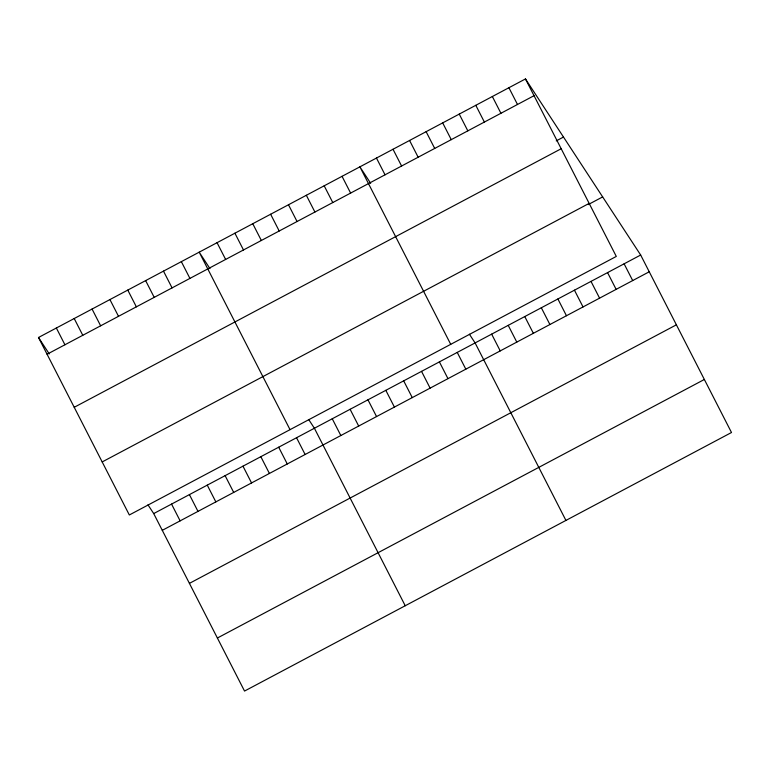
<?xml version="1.0" encoding="UTF-8"?>
<svg xmlns="http://www.w3.org/2000/svg" width="770" height="770" viewBox="0 0 770 770"><rect width="100%" height="100%" fill="white"/><g stroke="black" fill="none" stroke-linecap="round" stroke-linejoin="round"><path stroke-width="1.16" d="M525.467 78.935L616.298 256.429L129.331 514.976L38.5 337.491L525.467 78.935L640.669 255.024L731.5 432.509L244.533 691.065L153.702 513.571L147.994 504.86M47.076 354.248L534.043 95.692M556.248 140.891L563.486 137.041M74.218 407.292L561.195 148.735M102.189 461.933L589.156 203.386M588.165 204.608L602.66 196.908M153.702 513.571L640.669 255.024M162.278 530.337L649.245 271.781M189.42 583.371L676.387 324.825M217.39 638.022L704.357 379.475M370.668 183.308L359.898 166.84L450.729 344.334M469.402 334.209L475.1 342.929L565.931 520.424M209.969 268.624L199.199 252.165L290.03 429.66M308.703 419.534L314.401 428.255L405.232 605.749M38.5 337.491L49.27 353.95M624.114 263.812L632.69 280.569M607.559 272.599L616.135 289.366M508.912 87.722L517.488 104.479M591.004 281.397L599.58 298.154M492.357 96.51L500.933 113.277M574.449 290.184L583.025 306.941M475.802 105.307L484.378 122.064M557.884 298.972L566.46 315.739M459.247 114.095L467.823 130.852M541.329 307.769L549.905 324.526M442.683 122.882L451.258 139.649M524.774 316.557L533.35 333.314M426.128 131.68L434.704 148.437M508.219 325.344L516.795 342.111M409.573 140.467L418.149 157.224M491.655 334.142L500.231 350.899M393.018 149.255L401.594 166.022M376.463 158.052L385.039 174.809M457.245 352.41L465.821 369.167M439.391 361.89L447.967 378.647M342.044 176.32L350.619 193.077M421.536 371.371L430.112 388.128M324.189 185.801L332.765 202.558M403.682 380.852L412.258 397.609M306.335 195.282L314.911 212.039M385.828 390.332L394.404 407.089M288.481 204.762L297.056 221.519M367.964 399.813L376.549 416.57M270.626 214.243L279.202 231M350.109 409.293L358.685 426.051M252.772 223.724L261.348 240.481M332.255 418.774L340.831 435.531M234.908 233.204L243.484 249.961M217.053 242.685L225.629 259.442M296.546 437.735L305.122 454.493M278.692 447.216L287.268 463.973M181.345 261.646L189.921 278.403M260.838 456.697L269.413 473.454M163.49 271.127L172.066 287.884M242.983 466.177L251.559 482.934M145.636 280.607L154.212 297.364M225.119 475.658L233.695 492.415M127.781 290.088L136.357 306.845M207.265 485.139L215.841 501.896M109.927 299.569L118.503 316.326M189.41 494.61L197.986 511.376M92.063 309.049L100.639 325.806M171.556 504.09L180.132 520.857M74.209 318.53L82.785 335.287M56.354 328.01L64.93 344.767"/></g></svg>
